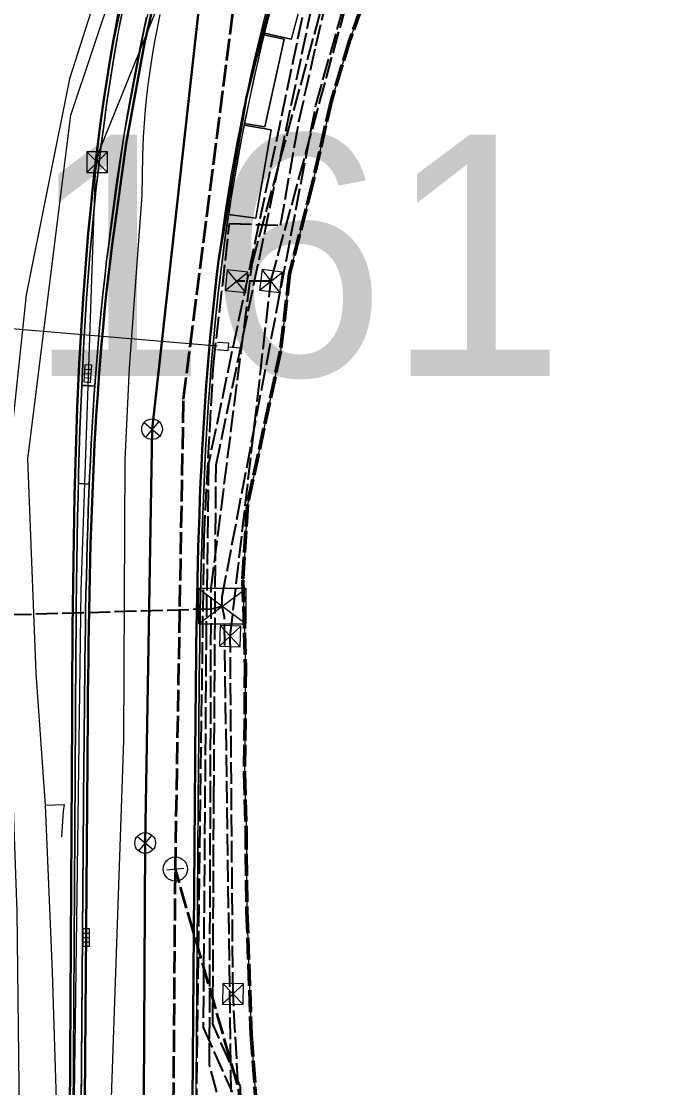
# Model space of a CAD drawing. Header units: metres. Extents: x 105014 to 106600, y 111320 to 118425.
# Drawn here: x 105918.9 to 105955.6, y 115381.7 to 115443.6 of the extents above; entities that cross this region are included whole.
import ezdxf
from ezdxf.enums import TextEntityAlignment as Align

# ---------------------------------------------------------------- set-up
doc = ezdxf.new("R2010")
doc.units = ezdxf.units.M
doc.linetypes.add('DASHED', pattern=[1.524, 1.27, -0.254])
for name, color, linetype, lineweight in [('00-BASE-LIMITE', 7, 'DASHED', 50), ('00-BASE-UE', 42, 'DASHED', 25), ('10-PAV-CALZADA-BRT', 12, 'CONTINUOUS', 30), ('10-PAV-CALZADA-MIXTA', 8, 'CONTINUOUS', 30), ('10-PAV-SARDINEL', 252, 'CONTINUOUS', 13), ('20-EP-ZONA-DURA', 253, 'CONTINUOUS', 13), ('20-EP-ZONA-VERDE', 84, 'CONTINUOUS', 13), ('30-RED-ENEL-NODOS', 11, 'CONTINUOUS', 13), ('30-RED-ENEL-PROY', 1, 'DASHED', 25), ('30-RED-ETB-CAMARA', 151, 'CONTINUOUS', 13), ('30-RED-ETB-EXIST', 145, 'CONTINUOUS', 13), ('30-RED-ETB-PROY', 5, 'DASHED', 25), ('30-RED-MOVISTAR-PROY', 4, 'DASHED', 25), ('30-RED-VANTI-PROY', 2, 'DASHED', 25), ('35-RH-ACUE-DOMICILIARIA', 152, 'CONTINUOUS', 9), ('35-RH-ACUE-MENOR-EXIST', 151, 'CONTINUOUS', 13), ('35-RH-ACUE-MENOR-PROY', 5, 'DASHED', 25), ('35-RH-PLUV-COLECTOR', 96, 'CONTINUOUS', 30), ('35-RH-PLUV-NODOS', 94, 'CONTINUOUS', 13), ('36-RH-SAN-COLECTOR-PROY', 6, 'DASHED', 35), ('36-RH-SAN-POZOS', 216, 'CONTINUOUS', 13), ('40-ROT-ESTACION', 1, 'CONTINUOUS', 25), ('60-PREDIAL-LOTE', 42, 'CONTINUOUS', 13)]:
    doc.layers.add(name, color=color, linetype=linetype, lineweight=lineweight)

# ---------------------------------------------------------------- blocks, each defined once
blk = doc.blocks.new('CAM_ETB_T_13')
for p, q in [((-1.375, -1.025), (1.375, 1.025)), ((-1.375, 1.025), (1.375, -1.025))]:
    blk.add_line(p, q)
blk.add_lwpolyline([(-1.375, -1.025), (1.375, -1.025), (1.375, 1.025), (-1.375, 1.025)], close=True)
blk = doc.blocks.new('CAM_ETB_GEN')
for p, q in [((-0.6, -0.6), (0.6, 0.6)), ((-0.6, 0.6), (0.6, -0.6))]:
    blk.add_line(p, q)
blk.add_lwpolyline([(-0.6, -0.6), (0.6, -0.6), (0.6, 0.6), (-0.6, 0.6)], close=True)
blk = doc.blocks.new('CAJA_ENEL')
for p, q in [((-0.6, -0.6), (0.6, 0.6)), ((-0.6, 0.6), (0.6, -0.6))]:
    blk.add_line(p, q)
blk.add_lwpolyline([(-0.6, -0.6), (0.6, -0.6), (0.6, 0.6), (-0.6, 0.6)], close=True)
blk = doc.blocks.new('POZO_SAN')
for p, q in [((-0.5, 0), (0.5, 0)), ((0, -0.5), (0, 0.5))]:
    blk.add_line(p, q)
blk.add_circle((0, 0), 0.7)
blk = doc.blocks.new('SUMIDERO')
for p, q in [((-0.25, -0.2), (-0.25, 0.2)), ((0, -0.2), (0, 0.2)), ((0.25, -0.2), (0.25, 0.2))]:
    blk.add_line(p, q)
blk.add_lwpolyline([(-0.5, -0.2), (0.5, -0.2), (0.5, 0.2), (-0.5, 0.2)], close=True)
blk = doc.blocks.new('POZO_PLUV')
for p, q in [((-0.42, -0.42), (0.42, 0.42)), ((-0.42, 0.42), (0.42, -0.42))]:
    blk.add_line(p, q)
blk.add_circle((0, 0), 0.6)

msp = doc.modelspace()

# ---------------------------------------------------------------- linework, layer by layer
at = {"layer": '00-BASE-LIMITE'}
msp.add_lwpolyline([(105939.5729, 115447.1485), (105937.9373, 115442.4903), (105936.8599, 115438.9769), (105935.7675, 115434.1461), (105934.4311, 115428.9053), (105933.9113, 115424.4111), (105931.9889, 115415.5085), (105931.7221, 115411.1117), (105931.8751, 115406.1363), (105931.8221, 115399.9053), (105931.9043, 115396.7537), (105931.9573, 115391.8871), (105932.2115, 115384.7375), (105932.7507, 115377.0607)], dxfattribs=at)
at = {"layer": '00-BASE-UE'}
msp.add_lwpolyline([(105939.5729, 115447.1485), (105937.9373, 115442.4903), (105936.8599, 115438.9769), (105935.7675, 115434.1461), (105934.4311, 115428.9053), (105933.9113, 115424.4111), (105931.9889, 115415.5085), (105931.7221, 115411.1117), (105931.8751, 115406.1363), (105931.8221, 115399.9053), (105931.9043, 115396.7537), (105931.9573, 115391.8871), (105932.2115, 115384.7375), (105932.7507, 115377.0607)], dxfattribs=at)
at = {"layer": '10-PAV-CALZADA-BRT'}
msp.add_lwpolyline([(105926.1172, 115451.3918), (105924.2063, 115442.4965), (105923.9963, 115441.2513), (105923.8005, 115440.0123), (105923.6169, 115438.7701), (105923.4453, 115437.5249), (105923.2851, 115436.2769), (105923.1361, 115435.0265), (105922.9979, 115433.7735), (105922.8699, 115432.5181), (105922.7519, 115431.2607), (105922.6433, 115430.0013), (105922.5439, 115428.7397), (105922.4529, 115427.4763), (105922.3705, 115426.2111), (105922.2957, 115424.9443), (105922.2283, 115423.6757), (105922.1679, 115422.4057), (105922.1141, 115421.1341), (105922.0665, 115419.8611), (105922.0245, 115418.5865), (105921.9879, 115417.3107), (105921.9559, 115416.0335), (105921.9285, 115414.7551), (105921.9051, 115413.4753), (105921.8851, 115412.1943), (105921.8683, 115410.9119), (105921.8541, 115409.6283), (105921.8421, 115408.3435), (105921.8319, 115407.0575), (105921.8229, 115405.7715), (105921.8149, 115404.4825), (105921.8075, 115403.1923), (105920.8109, 115231.4199)], dxfattribs=at)
at = {"layer": '10-PAV-CALZADA-MIXTA'}
for points in [[(105934.2646, 115448.4177), (105931.926, 115439.1896), (105930.3341, 115429.8039), (105930.2187, 115428.8789), (105930.1117, 115427.9633), (105930.0109, 115427.0457), (105929.9165, 115426.1257), (105929.8283, 115425.2035), (105929.7457, 115424.2793), (105929.6689, 115423.3529), (105929.5975, 115422.4247), (105929.5313, 115421.4943), (105929.4701, 115420.5621), (105929.4137, 115419.6281), (105929.3619, 115418.6923), (105929.3143, 115417.7545), (105929.2711, 115416.8151), (105929.2317, 115415.8739), (105929.1961, 115414.9311), (105929.1639, 115413.9865), (105929.1349, 115413.0403), (105929.1089, 115412.0925), (105929.0859, 115411.1429), (105929.0653, 115410.1917), (105929.0471, 115409.2391), (105929.0311, 115408.2847), (105929.0169, 115407.3287), (105929.0043, 115406.3713), (105928.9933, 115405.4121), (105928.9833, 115404.4547), (105928.9743, 115403.4917), (105928.9659, 115402.5271), (105928.9581, 115401.5609), (105928.9505, 115400.5935), (105927.7767, 115250.3363)], [(105921.5269, 115250.3849), (105922.7007, 115400.6423), (105922.7083, 115401.6099), (105922.7161, 115402.5777), (105922.7245, 115403.5453), (105922.7335, 115404.5131), (105922.7435, 115405.4807), (105922.7549, 115406.4485), (105922.7675, 115407.4161), (105922.7819, 115408.3837), (105922.7981, 115409.3513), (105922.8167, 115410.3189), (105922.8375, 115411.2865), (105922.8611, 115412.2539), (105922.8875, 115413.2213), (105922.9171, 115414.1885), (105922.9501, 115415.1557), (105922.9867, 115416.1227), (105923.0271, 115417.0897), (105923.0717, 115418.0563), (105923.1205, 115419.0229), (105923.1741, 115419.9891), (105923.2325, 115420.9551), (105923.2957, 115421.9209), (105923.3645, 115422.8861), (105923.4387, 115423.8511), (105923.5187, 115424.8155), (105923.6047, 115425.7793), (105923.6971, 115426.7427), (105923.7959, 115427.7053), (105923.9013, 115428.6673), (105924.0139, 115429.6285), (105924.1335, 115430.5887), (105924.9465, 115436.4663), (105926.0187, 115442.3022), (105927.3482, 115448.085)]]:
    msp.add_lwpolyline(points, dxfattribs=at)
at = {"layer": '10-PAV-SARDINEL'}
for points in [[(105920.8109, 115231.4199), (105921.8075, 115403.1923), (105921.8149, 115404.4825), (105921.8229, 115405.7715), (105921.8319, 115407.0575), (105921.8421, 115408.3435), (105921.8541, 115409.6283), (105921.8683, 115410.9119), (105921.8851, 115412.1943), (105921.9051, 115413.4753), (105921.9285, 115414.7551), (105921.9559, 115416.0335), (105921.9879, 115417.3107), (105922.0245, 115418.5865), (105922.0665, 115419.8611), (105922.1141, 115421.1341), (105922.1679, 115422.4057), (105922.2283, 115423.6757), (105922.2957, 115424.9443), (105922.3705, 115426.2111), (105922.4529, 115427.4763), (105922.5439, 115428.7397), (105922.6433, 115430.0013), (105922.7519, 115431.2607), (105922.8699, 115432.5181), (105922.9979, 115433.7735), (105923.1361, 115435.0265), (105923.2851, 115436.2769), (105923.4453, 115437.5249), (105923.6169, 115438.7701), (105923.8005, 115440.0123), (105923.9963, 115441.2513), (105924.2063, 115442.4965), (105924.3746, 115443.4395), (105924.5507, 115444.3812)], [(105924.747, 115444.3429), (105924.5714, 115443.4036), (105924.4034, 115442.4623), (105924.1937, 115441.2191), (105923.9982, 115439.9821), (105923.8149, 115438.7419), (105923.6436, 115437.4985), (105923.4836, 115436.2523), (105923.3347, 115435.003), (105923.1968, 115433.7524), (105923.069, 115432.4986), (105922.9511, 115431.2428), (105922.8427, 115429.9849), (105922.7434, 115428.7249), (105922.6525, 115427.4632), (105922.5702, 115426.1987), (105922.4954, 115424.9331), (105922.4281, 115423.6657), (105922.3677, 115422.3967), (105922.314, 115421.1261), (105922.2664, 115419.8541), (105922.2244, 115418.5804), (105922.1878, 115417.3054), (105922.1559, 115416.0289), (105922.1285, 115414.7511), (105922.1051, 115413.4719), (105922.0851, 115412.1915), (105922.0683, 115410.9095), (105922.0541, 115409.6263), (105922.0421, 115408.3418), (105922.0319, 115407.056), (105922.0229, 115405.7702), (105922.0149, 115404.4814), (105922.0075, 115403.1912), (105921.0109, 115231.4187)], [(105927.7767, 115250.3363), (105928.9505, 115400.5935), (105928.9581, 115401.5609), (105928.9659, 115402.5271), (105928.9743, 115403.4917), (105928.9833, 115404.4547), (105928.9933, 115405.4121), (105929.0043, 115406.3713), (105929.0169, 115407.3287), (105929.0311, 115408.2847), (105929.0471, 115409.2391), (105929.0653, 115410.1917), (105929.0859, 115411.1429), (105929.1089, 115412.0925), (105929.1349, 115413.0403), (105929.1639, 115413.9865), (105929.1961, 115414.9311), (105929.2317, 115415.8739), (105929.2711, 115416.8151), (105929.3143, 115417.7545), (105929.3619, 115418.6923), (105929.4137, 115419.6281), (105929.4701, 115420.5621), (105929.5313, 115421.4943), (105929.5975, 115422.4247), (105929.6689, 115423.3529), (105929.7457, 115424.2793), (105929.8283, 115425.2035), (105929.9165, 115426.1257), (105930.0109, 115427.0457), (105930.1117, 115427.9633), (105930.2187, 115428.8789), (105930.3341, 115429.8039), (105930.462, 115430.7671), (105930.5978, 115431.7292), (105930.7414, 115432.6902), (105930.8929, 115433.65), (105931.0522, 115434.6085), (105931.2194, 115435.5657), (105931.3944, 115436.5215), (105931.5773, 115437.4758), (105931.7679, 115438.4285), (105931.9663, 115439.3797), (105932.1725, 115440.3293), (105932.3864, 115441.2771), (105932.6081, 115442.2231), (105932.8376, 115443.1673), (105933.0747, 115444.1096)], [(105921.3269, 115250.3865), (105922.5007, 115400.6439), (105922.5083, 115401.6115), (105922.5161, 115402.5794), (105922.5245, 115403.5471), (105922.5335, 115404.5151), (105922.5435, 115405.483), (105922.5549, 115406.451), (105922.5675, 115407.4189), (105922.5819, 115408.3869), (105922.5981, 115409.3549), (105922.6167, 115410.323), (105922.6376, 115411.2911), (105922.6612, 115412.2591), (105922.6876, 115413.2271), (105922.7172, 115414.195), (105922.7502, 115415.1629), (105922.7869, 115416.1307), (105922.8273, 115417.0985), (105922.872, 115418.066), (105922.9208, 115419.0335), (105922.9745, 115420.0007), (105923.0329, 115420.9677), (105923.0962, 115421.9346), (105923.1651, 115422.9009), (105923.2394, 115423.867), (105923.3195, 115424.8327), (105923.4056, 115425.7978), (105923.4981, 115426.7625), (105923.597, 115427.7264), (105923.7026, 115428.6899), (105923.8154, 115429.6525), (105923.935, 115430.6129), (105924.0226, 115431.3514), (105924.114, 115432.0867), (105924.2099, 115432.8253), (105924.3094, 115433.5595), (105924.4135, 115434.297), (105924.5211, 115435.03), (105924.6333, 115435.7664), (105924.749, 115436.4982), (105924.8694, 115437.2332), (105924.9932, 115437.9637), (105925.1217, 115438.6972), (105925.2536, 115439.4264), (105925.3902, 115440.1586), (105925.5302, 115440.8862), (105925.6749, 115441.6168), (105925.8229, 115442.3428), (105925.9757, 115443.0718), (105926.1317, 115443.796)], [(105926.3271, 115443.7534), (105926.1713, 115443.0302), (105926.0187, 115442.3022), (105925.871, 115441.5774), (105925.7265, 115440.8478), (105925.5867, 115440.1213), (105925.4503, 115439.3902), (105925.3186, 115438.6623), (105925.1903, 115437.9297), (105925.0667, 115437.2003), (105924.9465, 115436.4663), (105924.8309, 115435.7356), (105924.7188, 115435.0004), (105924.6114, 115434.2685), (105924.5075, 115433.532), (105924.4081, 115432.7989), (105924.3123, 115432.0614), (105924.2211, 115431.3273), (105924.1335, 115430.5887), (105924.0139, 115429.6285), (105923.9013, 115428.6673), (105923.7959, 115427.7053), (105923.6971, 115426.7427), (105923.6047, 115425.7793), (105923.5187, 115424.8155), (105923.4387, 115423.8511), (105923.3645, 115422.8861), (105923.2957, 115421.9209), (105923.2325, 115420.9551), (105923.1741, 115419.9891), (105923.1205, 115419.0229), (105923.0717, 115418.0563), (105923.0271, 115417.0897), (105922.9867, 115416.1227), (105922.9501, 115415.1557), (105922.9171, 115414.1885), (105922.8875, 115413.2213), (105922.8611, 115412.2539), (105922.8375, 115411.2865), (105922.8167, 115410.3189), (105922.7981, 115409.3513), (105922.7819, 115408.3837), (105922.7675, 115407.4161), (105922.7549, 115406.4485), (105922.7435, 115405.4807), (105922.7335, 115404.5131), (105922.7245, 115403.5453), (105922.7161, 115402.5777), (105922.7083, 115401.6099), (105922.7007, 115400.6423), (105921.5269, 115250.3849)], [(105933.2685, 115444.06), (105933.0318, 115443.1198), (105932.8027, 115442.1767), (105932.5814, 115441.2323), (105932.3678, 115440.286), (105932.1619, 115439.3381), (105931.9639, 115438.3885), (105931.7736, 115437.4373), (105931.5911, 115436.4846), (105931.4163, 115435.5305), (105931.2494, 115434.5749), (105931.0904, 115433.618), (105930.9391, 115432.6599), (105930.7957, 115431.7005), (105930.6602, 115430.74), (105930.5325, 115429.7784), (105930.4173, 115428.8549), (105930.3104, 115427.9408), (105930.2098, 115427.0246), (105930.1156, 115426.106), (105930.0275, 115425.1851), (105929.945, 115424.2622), (105929.8683, 115423.337), (105929.797, 115422.41), (105929.7309, 115421.4807), (105929.6697, 115420.5495), (105929.6134, 115419.6165), (105929.5616, 115418.6817), (105929.5141, 115417.7449), (105929.4709, 115416.8063), (105929.4316, 115415.866), (105929.396, 115414.924), (105929.3638, 115413.9801), (105929.3348, 115413.0345), (105929.3088, 115412.0874), (105929.2859, 115411.1384), (105929.2653, 115410.1877), (105929.2471, 115409.2355), (105929.2311, 115408.2815), (105929.2169, 115407.3259), (105929.2043, 115406.3689), (105929.1933, 115405.4099), (105929.1833, 115404.4527), (105929.1743, 115403.4899), (105929.1659, 115402.5255), (105929.1581, 115401.5593), (105929.1505, 115400.5919), (105927.9767, 115250.3347)]]:
    msp.add_lwpolyline(points, dxfattribs=at)
at = {"layer": '20-EP-ZONA-DURA'}
for points in [[(105928.9829, 115379.1261), (105929.1505, 115400.5919), (105929.1581, 115401.5593), (105929.1659, 115402.5255), (105929.1743, 115403.4899), (105929.1833, 115404.4527), (105929.1933, 115405.4099), (105929.2043, 115406.3689), (105929.2169, 115407.3259), (105929.2311, 115408.2815), (105929.2471, 115409.2355), (105929.2653, 115410.1877), (105929.2859, 115411.1384), (105929.3088, 115412.0874), (105929.3348, 115413.0345), (105929.3638, 115413.9801), (105929.396, 115414.924), (105929.4316, 115415.866), (105929.4709, 115416.8063), (105929.5141, 115417.7449), (105929.5616, 115418.6817), (105929.6134, 115419.6165), (105929.6697, 115420.5495), (105929.7309, 115421.4807), (105929.797, 115422.41), (105929.8683, 115423.337), (105929.945, 115424.2622), (105930.0275, 115425.1851), (105930.1156, 115426.106), (105930.2098, 115427.0246), (105930.3104, 115427.9408), (105930.4173, 115428.8549), (105930.5325, 115429.7784), (105930.6602, 115430.74), (105930.7957, 115431.7005), (105930.8914, 115432.3405), (105932.4779, 115432.1371), (105933.3709, 115437.2599), (105931.7929, 115437.535), (105931.8125, 115437.633), (105932.9979, 115437.4439), (105934.1227, 115442.5209), (105932.9485, 115442.7809), (105932.9728, 115442.878), (105934.5347, 115442.5319), (105934.5379, 115442.5323), (105935.9011, 115447.5735)], [(105939.5729, 115447.1485), (105937.9373, 115442.4903), (105936.8599, 115438.9769), (105935.7675, 115434.1461), (105934.4311, 115428.9053), (105933.9113, 115424.4111), (105931.9889, 115415.5085), (105931.7221, 115411.1117), (105931.8751, 115406.1363), (105931.8221, 115399.9053), (105931.9043, 115396.7537), (105931.9573, 115391.8871), (105932.2115, 115384.7375), (105932.7507, 115377.0607)]]:
    msp.add_lwpolyline(points, dxfattribs=at)
msp.add_lwpolyline([(105922.8273, 115417.0985), (105922.8103, 115416.6919), (105922.1735, 115416.7349), (105922.1878, 115417.3054), (105922.2244, 115418.5804), (105922.2664, 115419.8541), (105922.314, 115421.1261), (105922.3677, 115422.3967), (105922.3695, 115422.4347), (105922.3758, 115422.4343), (105922.3751, 115422.4193), (105923.1283, 115422.3835), (105923.0962, 115421.9346), (105923.0329, 115420.9677), (105922.9745, 115420.0007), (105922.9208, 115419.0335), (105922.872, 115418.066), (105922.8273, 115417.0985)], close=True, dxfattribs=at)
at = {"layer": '20-EP-ZONA-VERDE'}
for points in [[(105927.4843, 115449.4102), (105926.0036, 115443.2028), (105924.8196, 115436.932), (105923.9349, 115430.6127), (105923.8153, 115429.6525), (105923.7027, 115428.6899), (105923.5969, 115427.7265), (105923.4981, 115426.7623), (105923.4057, 115425.7977), (105923.3195, 115424.8325), (105923.2393, 115423.8669), (105923.1651, 115422.9009), (105923.1283, 115422.3835), (105922.3695, 115422.4347), (105922.4281, 115423.6657), (105922.4953, 115424.9331), (105922.5699, 115426.1987), (105922.6525, 115427.4625), (105922.7433, 115428.7247), (105922.8425, 115429.9847), (105922.9511, 115431.2427), (105923.0689, 115432.4987), (105923.1967, 115433.7523), (105923.3349, 115435.0037), (105923.4837, 115436.2525), (105923.6435, 115437.4985), (105923.8149, 115438.7417), (105923.9981, 115439.9821), (105924.1937, 115441.2191), (105924.4035, 115442.4627), (105925.7693, 115449.137)], [(105921.3923, 115297.1589), (105922.0075, 115403.1911), (105922.0151, 115404.4811), (105922.0229, 115405.7703), (105922.0319, 115407.0561), (105922.0421, 115408.3417), (105922.0541, 115409.6263), (105922.0683, 115410.9095), (105922.0851, 115412.1913), (105922.1051, 115413.4719), (105922.1285, 115414.7511), (105922.1559, 115416.0289), (105922.1735, 115416.7349), (105922.8103, 115416.6919), (105922.8103, 115416.6919), (105922.7869, 115416.1307), (105922.7501, 115415.1629), (105922.7173, 115414.1949), (105922.6877, 115413.2271), (105922.6611, 115412.2591), (105922.6375, 115411.2911), (105922.6167, 115410.3229), (105922.5981, 115409.3549), (105922.5819, 115408.3869), (105922.5675, 115407.4189), (105922.5547, 115406.4509), (105922.5435, 115405.4829), (105922.5335, 115404.5151), (105922.5245, 115403.5473), (105922.5161, 115402.5793), (105922.5083, 115401.6115), (105922.5007, 115400.6439), (105921.6923, 115297.1573)]]:
    msp.add_lwpolyline(points, dxfattribs=at)
for points in [[(105935.8879, 115447.5527), (105934.5347, 115442.5319), (105932.9723, 115442.8781), (105934.3409, 115447.9697), (105935.8879, 115447.5527)], [(105934.1227, 115442.5209), (105932.9979, 115437.4439), (105931.8119, 115437.6331), (105932.9485, 115442.7809), (105934.1227, 115442.5209)], [(105933.3709, 115437.2599), (105932.4779, 115432.1371), (105930.8883, 115432.3409), (105931.7925, 115437.5351), (105933.3709, 115437.2599)]]:
    msp.add_lwpolyline(points, close=True, dxfattribs=at)
at = {"layer": '30-RED-ENEL-PROY'}
for points in [[(105933.3541, 115428.4867), (105938.7287, 115448.2099)], [(105930.9887, 115407.8735), (105933.3541, 115428.4867)], [(105933.3541, 115428.4867), (105931.3489, 115428.4715)], [(105931.1497, 115387.1005), (105930.9887, 115407.8735)], [(105932.4087, 115365.0811), (105931.1497, 115387.1005)]]:
    msp.add_lwpolyline(points, dxfattribs=at)
at = {"layer": '30-RED-ETB-EXIST'}
for points in [[(105923.268, 115435.38), (105923.357, 115435.971), (105931.732, 115456.695), (105932.129, 115457.697)], [(105921.318, 115332.407), (105921.315, 115333.004), (105921.99, 115384.085), (105922.34, 115410.542), (105923.178, 115434.79), (105923.268, 115435.38)]]:
    msp.add_lwpolyline(points, dxfattribs=at)
at = {"layer": '30-RED-ETB-PROY'}
for points in [[(105930.53, 115409.602), (105930.516, 115410.154), (105935.956, 115438.692), (105937.777, 115445.12), (105939.926, 115451.439), (105944.533, 115463.036), (105944.816, 115463.571)], [(105912.089, 115408.942), (105929.929, 115409.458), (105930.53, 115409.602)], [(105931.757, 115330.54), (105931.775, 115331.131), (105930.652, 115408.968), (105930.53, 115409.602)]]:
    msp.add_lwpolyline(points, dxfattribs=at)
at = {"layer": '30-RED-MOVISTAR-PROY'}
msp.add_lwpolyline([(105931.5517, 115360.3159), (105930.9803, 115378.4413), (105929.7879, 115382.9643), (105929.8807, 115410.6377), (105932.2739, 115429.5711), (105937.483, 115448.697)], dxfattribs=at)
at = {"layer": '30-RED-VANTI-PROY'}
msp.add_lwpolyline([(105929.0285, 115380.3471), (105929.4683, 115413.6335), (105930.0115, 115423.6273), (105930.9505, 115431.8303), (105933.9143, 115431.7227), (105934.9743, 115437.7437), (105935.9547, 115442.1405), (105937.1793, 115447.2903)], dxfattribs=at)
at = {"layer": '35-RH-ACUE-DOMICILIARIA'}
for points in [[(105912.9228, 115411.0801), (105913.9279, 115426.1016), (105930.2233, 115424.7152)], [(105930.2427, 115424.9437), (105930.8804, 115424.8894), (105930.8415, 115424.4324), (105930.2038, 115424.4867)], [(105930.861, 115424.6609), (105931.5902, 115424.5989)]]:
    msp.add_lwpolyline(points, dxfattribs=at)
at = {"layer": '35-RH-ACUE-MENOR-EXIST'}
for points in [[(105999.62, 115533.4), (105988.4114, 115522.3028), (105976.48, 115510.49), (105959.98, 115494.42), (105942.62, 115476.88), (105940.463, 115474.2515), (105930.68, 115462.33), (105924.46, 115449.02), (105921.67, 115440.22), (105919.14, 115427.68), (105917.79, 115414.84), (105918.61, 115391.86), (105919.08, 115349.85), (105919.42, 115331.08), (105919.8, 115285.79)], [(105920.27, 115398.05), (105919.72, 115405.72), (105919.25, 115418.17), (105921.73, 115438.12), (105926.76, 115453.15), (105931.77, 115461.64), (105941.61, 115473.6)], [(105920.27, 115398.05), (105921.36, 115398.1), (105921.29, 115397.7), (105921.19, 115396.21)], [(105925.86, 115222.02), (105920.67, 115388.38), (105920.27, 115398.05)]]:
    msp.add_lwpolyline(points, dxfattribs=at)
at = {"layer": '35-RH-ACUE-MENOR-PROY'}
for points in [[(106005.9283, 115535.9366), (105986.7794, 115518.0839), (105982.6255, 115514.2075), (105979.0235, 115510.8529), (105972.3924, 115503.7588), (105966.8687, 115497.8495), (105963.3479, 115494.1684), (105957.9385, 115488.5126), (105957.2424, 115487.7848), (105947.6398, 115472), (105947.3812, 115471.4685), (105938.5531, 115453.3279), (105936.0991, 115448.2526), (105929.7252, 115417.8801), (105929.5934, 115408.3207), (105929.4172, 115385.1468), (105931.1013, 115381.3867)], [(105933.3677, 115194.4042), (105931.2334, 115212.5225), (105930.7731, 115216.4303), (105930.818, 115218.5864), (105931.2569, 115238.1571), (105931.176, 115257.3054), (105931.5626, 115280.7337), (105931.4642, 115300.8994), (105932.9823, 115340.7378), (105931.1075, 115343.8638), (105931.5793, 115381.7278), (105929.9779, 115385.3527), (105930.0388, 115398.523), (105930.1692, 115417.7888), (105936.5151, 115448.201), (105946.9668, 115469.6173), (105957.7115, 115487.5282), (105958.5124, 115488.3721), (105963.7242, 115493.9002), (105967.0881, 115497.4652), (105979.4416, 115510.6825), (106006.1191, 115535.4571)]]:
    msp.add_lwpolyline(points, dxfattribs=at)
at = {"layer": '35-RH-PLUV-COLECTOR'}
for points in [[(105926.4549, 115419.884), (105929.1727, 115444.3154)], [(105926.4549, 115419.884), (105929.1727, 115444.3154)], [(105926.0525, 115395.8613), (105926.4549, 115419.884)], [(105926.0525, 115395.8613), (105926.4549, 115419.884)], [(105925.7761, 115344.3719), (105926.0525, 115395.8613)], [(105925.7761, 115344.3719), (105926.0525, 115395.8613)]]:
    msp.add_lwpolyline(points, dxfattribs=at)
at = {"layer": '36-RH-SAN-COLECTOR-PROY'}
for points in [[(105928.2788, 115421.6311), (105931.2389, 115444.8006)], [(105927.8059, 115394.348), (105928.2788, 115421.6311)], [(105927.18, 115310.59), (105927.8059, 115394.348)], [(105933.9485, 115373.0449), (105927.8059, 115394.348)]]:
    msp.add_lwpolyline(points, dxfattribs=at)
at = {"layer": '60-PREDIAL-LOTE'}
for points in [[(105939.5729, 115447.1485), (105937.9372, 115442.4902), (105936.8598, 115438.9769), (105935.7674, 115434.146), (105934.4311, 115428.9053), (105933.9113, 115424.411), (105931.9887, 115415.5085), (105931.722, 115411.1117), (105931.875, 115406.1362), (105931.822, 115399.9053), (105931.9043, 115396.7537), (105931.9573, 115391.887), (105932.2114, 115384.7375), (105932.7506, 115377.0607)], [(105923.8525, 115373.7613), (105924.8071, 115401.812), (105924.8528, 115410.0314), (105924.8931, 115418.1101), (105925.1522, 115423.4536), (105925.8844, 115433.4666), (105925.9069, 115435.7561), (105925.9548, 115436.8494), (105926.0095, 115437.6463), (105926.072, 115438.4432), (105926.1579, 115439.2322), (105926.2517, 115440.0213), (105926.3533, 115440.8103), (105926.4782, 115441.5994), (105926.6111, 115442.3885), (105926.7673, 115443.1697), (105926.9236, 115443.951)]]:
    msp.add_lwpolyline(points, dxfattribs=at)

# ---------------------------------------------------------------- block references
at = {"layer": '30-RED-ENEL-NODOS'}
for p, rotation in [((105931.3489, 115428.4714), 84.2), ((105933.3541, 115428.4866), 82.9), ((105930.9886, 115407.8733), 88.4), ((105931.1497, 115387.1005), 89.3)]:
    msp.add_blockref('CAJA_ENEL', p, dxfattribs=dict(at, rotation=rotation))
at = {"layer": '30-RED-ETB-CAMARA'}
for name, p in [('CAM_ETB_GEN', (105923.268, 115435.38)), ('CAM_ETB_T_13', (105930.53, 115409.602))]:
    msp.add_blockref(name, p, dxfattribs=at)
at = {"layer": '35-RH-PLUV-NODOS'}
for name, p, rotation in [('SUMIDERO', (105922.719, 115423.1124), 265.9), ('SUMIDERO', (105922.719, 115423.1124), 265.9), ('SUMIDERO', (105922.719, 115423.1124), 265.9), ('POZO_PLUV', (105926.4549, 115419.884), 275), ('POZO_PLUV', (105926.4549, 115419.884), 275), ('POZO_PLUV', (105926.0525, 115395.8613), 275), ('POZO_PLUV', (105926.0525, 115395.8613), 275), ('SUMIDERO', (105922.6276, 115390.3743), 270.3), ('SUMIDERO', (105922.6276, 115390.3743), 270.3), ('SUMIDERO', (105922.6276, 115390.3743), 270.3)]:
    msp.add_blockref(name, p, dxfattribs=dict(at, rotation=rotation))
at = {"layer": '36-RH-SAN-POZOS', "rotation": 275}
msp.add_blockref('POZO_SAN', (105927.8059, 115394.348), dxfattribs=at)

# ---------------------------------------------------------------- texts
at = {"layer": '40-ROT-ESTACION'}
msp.add_text('Calle 161', height=14, dxfattribs=at).set_placement((105910.8922, 115418.7752), align=Align.BOTTOM_CENTER)

doc.saveas('drawing.dxf')
